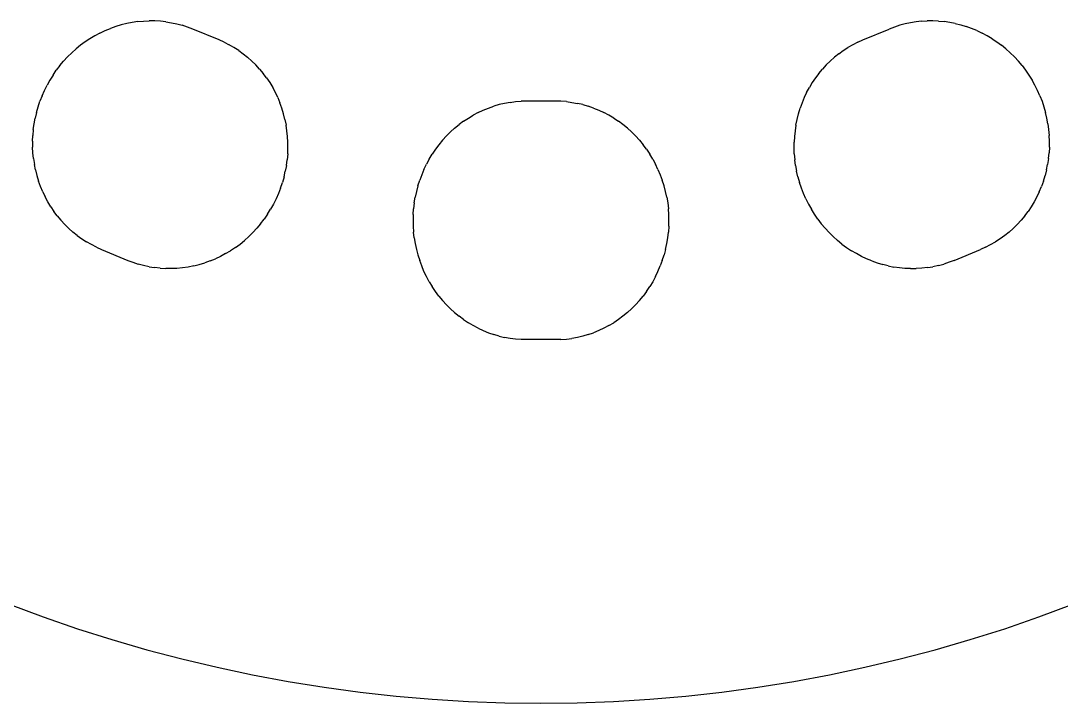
# Model space of a CAD drawing. Header units: millimetres. Extents: x 357 to 567, y 78 to 386.
# Drawn here: x 438.49 to 475.09, y 282.19 to 306.22 of the extents above; entities that cross this region are included whole.
import ezdxf

# ---------------------------------------------------------------- set-up
doc = ezdxf.new("R2010")
doc.units = ezdxf.units.MM
doc.header["$MEASUREMENT"] = 0
doc.layers.get('0').update_dxf_attribs({"linetype": 'CONTINUOUS'})

msp = doc.modelspace()

# ---------------------------------------------------------------- linework, layer by layer
at = {"color": 1}
for p, q in [((441.83, 306.015), (441.641, 305.947)), ((441.83, 306.015), (441.641, 305.947)), ((442.022, 306.073), (441.83, 306.015)), ((442.022, 306.073), (441.83, 306.015)), ((442.215, 306.121), (442.022, 306.073)), ((442.215, 306.121), (442.022, 306.073)), ((442.411, 306.16), (442.215, 306.121)), ((442.411, 306.16), (442.215, 306.121)), ((442.608, 306.188), (442.411, 306.16)), ((442.608, 306.188), (442.411, 306.16)), ((442.608, 306.188), (442.805, 306.207)), ((442.608, 306.188), (442.805, 306.207)), ((442.805, 306.207), (443.003, 306.215)), ((442.805, 306.207), (443.003, 306.215)), ((443.201, 306.214), (443.003, 306.215)), ((443.201, 306.214), (443.003, 306.215)), ((443.398, 306.202), (443.201, 306.214)), ((443.398, 306.202), (443.201, 306.214)), ((443.594, 306.18), (443.398, 306.202)), ((443.594, 306.18), (443.398, 306.202)), ((443.594, 306.18), (443.788, 306.149)), ((443.594, 306.18), (443.788, 306.149)), ((443.788, 306.149), (443.98, 306.107)), ((443.788, 306.149), (443.98, 306.107)), ((443.98, 306.107), (444.17, 306.056)), ((443.98, 306.107), (444.17, 306.056)), ((444.356, 305.995), (444.17, 306.056)), ((444.356, 305.995), (444.17, 306.056)), ((444.54, 305.925), (444.356, 305.995)), ((444.54, 305.925), (444.356, 305.995)), ((469.22, 305.995), (469.037, 305.925)), ((469.22, 305.995), (469.037, 305.925)), ((469.407, 306.056), (469.22, 305.995)), ((469.407, 306.056), (469.22, 305.995)), ((469.596, 306.107), (469.407, 306.056)), ((469.596, 306.107), (469.407, 306.056)), ((469.789, 306.149), (469.596, 306.107)), ((469.789, 306.149), (469.596, 306.107)), ((469.983, 306.18), (469.789, 306.149)), ((469.983, 306.18), (469.789, 306.149)), ((470.179, 306.202), (469.983, 306.18)), ((470.179, 306.202), (469.983, 306.18)), ((470.179, 306.202), (470.376, 306.214)), ((470.179, 306.202), (470.376, 306.214)), ((470.573, 306.215), (470.376, 306.214)), ((470.573, 306.215), (470.376, 306.214)), ((470.771, 306.207), (470.573, 306.215)), ((470.771, 306.207), (470.573, 306.215)), ((470.771, 306.207), (470.969, 306.188)), ((470.771, 306.207), (470.969, 306.188)), ((471.165, 306.16), (470.969, 306.188)), ((471.165, 306.16), (470.969, 306.188)), ((471.361, 306.121), (471.165, 306.16)), ((471.361, 306.121), (471.165, 306.16)), ((471.361, 306.121), (471.554, 306.073)), ((471.361, 306.121), (471.554, 306.073)), ((471.554, 306.073), (471.746, 306.015)), ((471.554, 306.073), (471.746, 306.015)), ((471.935, 305.947), (471.746, 306.015)), ((471.935, 305.947), (471.746, 306.015)), ((441.095, 305.689), (440.922, 305.585)), ((441.095, 305.689), (440.922, 305.585)), ((441.273, 305.784), (441.095, 305.689)), ((441.273, 305.784), (441.095, 305.689)), ((441.273, 305.784), (441.456, 305.871)), ((441.273, 305.784), (441.456, 305.871)), ((441.456, 305.871), (441.641, 305.947)), ((441.456, 305.871), (441.641, 305.947)), ((445.463, 305.542), (444.54, 305.925)), ((445.463, 305.542), (444.54, 305.925)), ((468.113, 305.542), (469.037, 305.925)), ((468.113, 305.542), (469.037, 305.925)), ((472.121, 305.871), (471.935, 305.947)), ((472.121, 305.871), (471.935, 305.947)), ((472.121, 305.871), (472.303, 305.784)), ((472.121, 305.871), (472.303, 305.784)), ((472.481, 305.689), (472.303, 305.784)), ((472.481, 305.689), (472.303, 305.784)), ((472.655, 305.585), (472.481, 305.689)), ((472.655, 305.585), (472.481, 305.689)), ((440.589, 305.352), (440.431, 305.223)), ((440.589, 305.352), (440.431, 305.223)), ((440.752, 305.473), (440.589, 305.352)), ((440.752, 305.473), (440.589, 305.352)), ((440.922, 305.585), (440.752, 305.473)), ((440.922, 305.585), (440.752, 305.473)), ((445.643, 305.462), (445.463, 305.542)), ((445.643, 305.462), (445.463, 305.542)), ((445.643, 305.462), (445.818, 305.373)), ((445.643, 305.462), (445.818, 305.373)), ((445.988, 305.275), (445.818, 305.373)), ((445.988, 305.275), (445.818, 305.373)), ((446.154, 305.169), (445.988, 305.275)), ((446.154, 305.169), (445.988, 305.275)), ((467.423, 305.169), (467.588, 305.275)), ((467.423, 305.169), (467.588, 305.275)), ((467.758, 305.373), (467.588, 305.275)), ((467.758, 305.373), (467.588, 305.275)), ((467.934, 305.462), (467.758, 305.373)), ((467.934, 305.462), (467.758, 305.373)), ((467.934, 305.462), (468.113, 305.542)), ((467.934, 305.462), (468.113, 305.542)), ((472.655, 305.585), (472.824, 305.473)), ((472.655, 305.585), (472.824, 305.473)), ((472.824, 305.473), (472.988, 305.352)), ((472.824, 305.473), (472.988, 305.352)), ((473.146, 305.223), (472.988, 305.352)), ((473.146, 305.223), (472.988, 305.352)), ((439.994, 304.793), (440.133, 304.943)), ((439.994, 304.793), (440.133, 304.943)), ((440.279, 305.087), (440.133, 304.943)), ((440.279, 305.087), (440.133, 304.943)), ((440.431, 305.223), (440.279, 305.087)), ((440.431, 305.223), (440.279, 305.087)), ((446.154, 305.169), (446.313, 305.054)), ((446.154, 305.169), (446.313, 305.054)), ((446.313, 305.054), (446.467, 304.931)), ((446.313, 305.054), (446.467, 304.931)), ((446.615, 304.799), (446.467, 304.931)), ((446.615, 304.799), (446.467, 304.931)), ((466.962, 304.799), (467.109, 304.931)), ((466.962, 304.799), (467.109, 304.931)), ((467.263, 305.054), (467.109, 304.931)), ((467.263, 305.054), (467.109, 304.931)), ((467.263, 305.054), (467.423, 305.169)), ((467.263, 305.054), (467.423, 305.169)), ((473.146, 305.223), (473.298, 305.087)), ((473.146, 305.223), (473.298, 305.087)), ((473.443, 304.943), (473.298, 305.087)), ((473.443, 304.943), (473.298, 305.087)), ((473.582, 304.793), (473.443, 304.943)), ((473.582, 304.793), (473.443, 304.943)), ((439.863, 304.636), (439.738, 304.472)), ((439.863, 304.636), (439.738, 304.472)), ((439.863, 304.636), (439.994, 304.793)), ((439.863, 304.636), (439.994, 304.793)), ((446.755, 304.661), (446.615, 304.799)), ((446.755, 304.661), (446.615, 304.799)), ((446.889, 304.515), (446.755, 304.661)), ((446.889, 304.515), (446.755, 304.661)), ((446.889, 304.515), (447.016, 304.362)), ((446.889, 304.515), (447.016, 304.362)), ((466.561, 304.362), (466.687, 304.515)), ((466.561, 304.362), (466.687, 304.515)), ((466.821, 304.661), (466.687, 304.515)), ((466.821, 304.661), (466.687, 304.515)), ((466.962, 304.799), (466.821, 304.661)), ((466.962, 304.799), (466.821, 304.661)), ((473.714, 304.636), (473.582, 304.793)), ((473.714, 304.636), (473.582, 304.793)), ((473.714, 304.636), (473.838, 304.472)), ((473.714, 304.636), (473.838, 304.472)), ((439.622, 304.303), (439.513, 304.128)), ((439.622, 304.303), (439.513, 304.128)), ((439.622, 304.303), (439.738, 304.472)), ((439.622, 304.303), (439.738, 304.472)), ((447.135, 304.203), (447.016, 304.362)), ((447.135, 304.203), (447.016, 304.362)), ((447.135, 304.203), (447.246, 304.038)), ((447.135, 304.203), (447.246, 304.038)), ((466.442, 304.203), (466.331, 304.038)), ((466.442, 304.203), (466.331, 304.038)), ((466.561, 304.362), (466.442, 304.203)), ((466.561, 304.362), (466.442, 304.203)), ((473.838, 304.472), (473.955, 304.303)), ((473.838, 304.472), (473.955, 304.303)), ((473.955, 304.303), (474.064, 304.128)), ((473.955, 304.303), (474.064, 304.128)), ((439.32, 303.764), (439.412, 303.948)), ((439.32, 303.764), (439.412, 303.948)), ((439.513, 304.128), (439.412, 303.948)), ((439.513, 304.128), (439.412, 303.948)), ((447.246, 304.038), (447.349, 303.866)), ((447.246, 304.038), (447.349, 303.866)), ((447.443, 303.69), (447.349, 303.866)), ((447.443, 303.69), (447.349, 303.866)), ((466.133, 303.69), (466.228, 303.866)), ((466.133, 303.69), (466.228, 303.866)), ((466.331, 304.038), (466.228, 303.866)), ((466.331, 304.038), (466.228, 303.866)), ((474.164, 303.948), (474.064, 304.128)), ((474.164, 303.948), (474.064, 304.128)), ((474.256, 303.764), (474.164, 303.948)), ((474.256, 303.764), (474.164, 303.948)), ((439.237, 303.575), (439.163, 303.383)), ((439.237, 303.575), (439.163, 303.383)), ((439.237, 303.575), (439.32, 303.764)), ((439.237, 303.575), (439.32, 303.764)), ((447.529, 303.509), (447.443, 303.69)), ((447.529, 303.509), (447.443, 303.69)), ((447.529, 303.509), (447.606, 303.323)), ((447.529, 303.509), (447.606, 303.323)), ((466.048, 303.509), (465.971, 303.323)), ((466.048, 303.509), (465.971, 303.323)), ((466.133, 303.69), (466.048, 303.509)), ((466.133, 303.69), (466.048, 303.509)), ((474.34, 303.575), (474.256, 303.764)), ((474.34, 303.575), (474.256, 303.764)), ((474.34, 303.575), (474.414, 303.383)), ((474.34, 303.575), (474.414, 303.383)), ((439.041, 302.989), (439.097, 303.187)), ((439.041, 302.989), (439.097, 303.187)), ((439.097, 303.187), (439.163, 303.383)), ((439.097, 303.187), (439.163, 303.383)), ((447.674, 303.133), (447.606, 303.323)), ((447.674, 303.133), (447.606, 303.323)), ((447.733, 302.94), (447.674, 303.133)), ((447.733, 302.94), (447.674, 303.133)), ((454.578, 302.986), (454.758, 303.069)), ((454.578, 302.986), (454.758, 303.069)), ((454.758, 303.069), (454.941, 303.143)), ((454.758, 303.069), (454.941, 303.143)), ((454.941, 303.143), (455.127, 303.208)), ((454.941, 303.143), (455.127, 303.208)), ((455.316, 303.263), (455.127, 303.208)), ((455.316, 303.263), (455.127, 303.208)), ((455.508, 303.308), (455.316, 303.263)), ((455.508, 303.308), (455.316, 303.263)), ((455.701, 303.343), (455.508, 303.308)), ((455.701, 303.343), (455.508, 303.308)), ((455.701, 303.343), (455.896, 303.369)), ((455.701, 303.343), (455.896, 303.369)), ((455.896, 303.369), (456.092, 303.384)), ((455.896, 303.369), (456.092, 303.384)), ((456.288, 303.389), (456.092, 303.384)), ((456.288, 303.389), (456.092, 303.384)), ((457.288, 303.389), (456.288, 303.389)), ((457.288, 303.389), (456.288, 303.389)), ((457.485, 303.384), (457.288, 303.389)), ((457.485, 303.384), (457.288, 303.389)), ((457.68, 303.369), (457.485, 303.384)), ((457.68, 303.369), (457.485, 303.384)), ((457.68, 303.369), (457.875, 303.343)), ((457.68, 303.369), (457.875, 303.343)), ((457.875, 303.343), (458.069, 303.308)), ((457.875, 303.343), (458.069, 303.308)), ((458.26, 303.263), (458.069, 303.308)), ((458.26, 303.263), (458.069, 303.308)), ((458.26, 303.263), (458.449, 303.208)), ((458.26, 303.263), (458.449, 303.208)), ((458.636, 303.143), (458.449, 303.208)), ((458.636, 303.143), (458.449, 303.208)), ((458.636, 303.143), (458.819, 303.069)), ((458.636, 303.143), (458.819, 303.069)), ((458.819, 303.069), (458.999, 302.986)), ((458.819, 303.069), (458.999, 302.986)), ((465.844, 302.94), (465.903, 303.133)), ((465.844, 302.94), (465.903, 303.133)), ((465.971, 303.323), (465.903, 303.133)), ((465.971, 303.323), (465.903, 303.133)), ((474.414, 303.383), (474.479, 303.187)), ((474.414, 303.383), (474.479, 303.187)), ((474.479, 303.187), (474.535, 302.989)), ((474.479, 303.187), (474.535, 302.989)), ((438.957, 302.586), (438.994, 302.789)), ((438.957, 302.586), (438.994, 302.789)), ((439.041, 302.989), (438.994, 302.789)), ((439.041, 302.989), (438.994, 302.789)), ((447.782, 302.744), (447.733, 302.94)), ((447.782, 302.744), (447.733, 302.94)), ((447.782, 302.744), (447.822, 302.545)), ((447.782, 302.744), (447.822, 302.545)), ((454.066, 302.681), (453.906, 302.562)), ((454.066, 302.681), (453.906, 302.562)), ((454.066, 302.681), (454.232, 302.791)), ((454.066, 302.681), (454.232, 302.791)), ((454.232, 302.791), (454.403, 302.893)), ((454.232, 302.791), (454.403, 302.893)), ((454.578, 302.986), (454.403, 302.893)), ((454.578, 302.986), (454.403, 302.893)), ((459.174, 302.893), (458.999, 302.986)), ((459.174, 302.893), (458.999, 302.986)), ((459.345, 302.791), (459.174, 302.893)), ((459.345, 302.791), (459.174, 302.893)), ((459.345, 302.791), (459.511, 302.681)), ((459.345, 302.791), (459.511, 302.681)), ((459.671, 302.562), (459.511, 302.681)), ((459.671, 302.562), (459.511, 302.681)), ((465.755, 302.545), (465.795, 302.744)), ((465.755, 302.545), (465.795, 302.744)), ((465.795, 302.744), (465.844, 302.94)), ((465.795, 302.744), (465.844, 302.94)), ((474.582, 302.789), (474.535, 302.989)), ((474.582, 302.789), (474.535, 302.989)), ((474.619, 302.586), (474.582, 302.789)), ((474.619, 302.586), (474.582, 302.789)), ((438.929, 302.383), (438.911, 302.178)), ((438.929, 302.383), (438.911, 302.178)), ((438.929, 302.383), (438.957, 302.586)), ((438.929, 302.383), (438.957, 302.586)), ((447.852, 302.344), (447.822, 302.545)), ((447.852, 302.344), (447.822, 302.545)), ((447.873, 302.141), (447.852, 302.344)), ((447.873, 302.141), (447.852, 302.344)), ((453.751, 302.435), (453.602, 302.301)), ((453.751, 302.435), (453.602, 302.301)), ((453.751, 302.435), (453.906, 302.562)), ((453.751, 302.435), (453.906, 302.562)), ((459.826, 302.435), (459.671, 302.562)), ((459.826, 302.435), (459.671, 302.562)), ((459.975, 302.301), (459.826, 302.435)), ((459.975, 302.301), (459.826, 302.435)), ((465.724, 302.344), (465.703, 302.141)), ((465.724, 302.344), (465.703, 302.141)), ((465.755, 302.545), (465.724, 302.344)), ((465.755, 302.545), (465.724, 302.344)), ((474.619, 302.586), (474.647, 302.383)), ((474.619, 302.586), (474.647, 302.383)), ((474.647, 302.383), (474.665, 302.178)), ((474.647, 302.383), (474.665, 302.178)), ((438.903, 301.974), (438.911, 302.178)), ((438.903, 301.974), (438.911, 302.178)), ((438.903, 301.974), (438.904, 301.769)), ((438.903, 301.974), (438.904, 301.769)), ((447.884, 301.937), (447.873, 302.141)), ((447.884, 301.937), (447.873, 302.141)), ((453.325, 302.009), (453.196, 301.853)), ((453.325, 302.009), (453.196, 301.853)), ((453.325, 302.009), (453.46, 302.159)), ((453.325, 302.009), (453.46, 302.159)), ((453.602, 302.301), (453.46, 302.159)), ((453.602, 302.301), (453.46, 302.159)), ((460.117, 302.159), (459.975, 302.301)), ((460.117, 302.159), (459.975, 302.301)), ((460.252, 302.009), (460.117, 302.159)), ((460.252, 302.009), (460.117, 302.159)), ((460.252, 302.009), (460.38, 301.853)), ((460.252, 302.009), (460.38, 301.853)), ((465.703, 302.141), (465.692, 301.937)), ((465.703, 302.141), (465.692, 301.937)), ((474.673, 301.974), (474.665, 302.178)), ((474.673, 301.974), (474.665, 302.178)), ((474.672, 301.769), (474.673, 301.974)), ((474.672, 301.769), (474.673, 301.974)), ((438.916, 301.565), (438.904, 301.769)), ((438.916, 301.565), (438.904, 301.769)), ((447.877, 301.528), (447.886, 301.732)), ((447.877, 301.528), (447.886, 301.732)), ((447.886, 301.732), (447.884, 301.937)), ((447.886, 301.732), (447.884, 301.937)), ((453.075, 301.691), (452.962, 301.522)), ((453.075, 301.691), (452.962, 301.522)), ((453.196, 301.853), (453.075, 301.691)), ((453.196, 301.853), (453.075, 301.691)), ((460.501, 301.691), (460.38, 301.853)), ((460.501, 301.691), (460.38, 301.853)), ((460.501, 301.691), (460.614, 301.522)), ((460.501, 301.691), (460.614, 301.522)), ((465.691, 301.732), (465.692, 301.937)), ((465.691, 301.732), (465.692, 301.937)), ((465.699, 301.528), (465.691, 301.732)), ((465.699, 301.528), (465.691, 301.732)), ((474.672, 301.769), (474.661, 301.565)), ((474.672, 301.769), (474.661, 301.565)), ((438.936, 301.362), (438.916, 301.565)), ((438.936, 301.362), (438.916, 301.565)), ((438.936, 301.362), (438.967, 301.161)), ((438.936, 301.362), (438.967, 301.161)), ((447.832, 301.12), (447.859, 301.323)), ((447.832, 301.12), (447.859, 301.323)), ((447.877, 301.528), (447.859, 301.323)), ((447.877, 301.528), (447.859, 301.323)), ((452.857, 301.348), (452.761, 301.169)), ((452.857, 301.348), (452.761, 301.169)), ((452.857, 301.348), (452.962, 301.522)), ((452.857, 301.348), (452.962, 301.522)), ((460.719, 301.348), (460.614, 301.522)), ((460.719, 301.348), (460.614, 301.522)), ((460.719, 301.348), (460.816, 301.169)), ((460.719, 301.348), (460.816, 301.169)), ((465.699, 301.528), (465.717, 301.323)), ((465.699, 301.528), (465.717, 301.323)), ((465.745, 301.12), (465.717, 301.323)), ((465.745, 301.12), (465.717, 301.323)), ((474.64, 301.362), (474.61, 301.161)), ((474.64, 301.362), (474.61, 301.161)), ((474.64, 301.362), (474.661, 301.565)), ((474.64, 301.362), (474.661, 301.565)), ((439.007, 300.962), (438.967, 301.161)), ((439.007, 300.962), (438.967, 301.161)), ((439.007, 300.962), (439.056, 300.766)), ((439.007, 300.962), (439.056, 300.766)), ((447.748, 300.717), (447.794, 300.917)), ((447.748, 300.717), (447.794, 300.917)), ((447.832, 301.12), (447.794, 300.917)), ((447.832, 301.12), (447.794, 300.917)), ((452.672, 300.985), (452.593, 300.796)), ((452.672, 300.985), (452.593, 300.796)), ((452.672, 300.985), (452.761, 301.169)), ((452.672, 300.985), (452.761, 301.169)), ((460.904, 300.985), (460.816, 301.169)), ((460.904, 300.985), (460.816, 301.169)), ((460.904, 300.985), (460.984, 300.796)), ((460.904, 300.985), (460.984, 300.796)), ((465.745, 301.12), (465.782, 300.917)), ((465.745, 301.12), (465.782, 300.917)), ((465.829, 300.717), (465.782, 300.917)), ((465.829, 300.717), (465.782, 300.917)), ((474.57, 300.962), (474.52, 300.766)), ((474.57, 300.962), (474.52, 300.766)), ((474.57, 300.962), (474.61, 301.161)), ((474.57, 300.962), (474.61, 301.161)), ((439.056, 300.766), (439.115, 300.573)), ((439.056, 300.766), (439.115, 300.573)), ((439.183, 300.383), (439.115, 300.573)), ((439.183, 300.383), (439.115, 300.573)), ((447.626, 300.323), (447.692, 300.519)), ((447.626, 300.323), (447.692, 300.519)), ((447.748, 300.717), (447.692, 300.519)), ((447.748, 300.717), (447.692, 300.519)), ((452.461, 300.408), (452.522, 300.604)), ((452.461, 300.408), (452.522, 300.604)), ((452.593, 300.796), (452.522, 300.604)), ((452.593, 300.796), (452.522, 300.604)), ((460.984, 300.796), (461.055, 300.604)), ((460.984, 300.796), (461.055, 300.604)), ((461.116, 300.408), (461.055, 300.604)), ((461.116, 300.408), (461.055, 300.604)), ((465.829, 300.717), (465.885, 300.519)), ((465.829, 300.717), (465.885, 300.519)), ((465.95, 300.323), (465.885, 300.519)), ((465.95, 300.323), (465.885, 300.519)), ((474.462, 300.573), (474.394, 300.383)), ((474.462, 300.573), (474.394, 300.383)), ((474.462, 300.573), (474.52, 300.766)), ((474.462, 300.573), (474.52, 300.766)), ((439.26, 300.197), (439.183, 300.383)), ((439.26, 300.197), (439.183, 300.383)), ((439.26, 300.197), (439.346, 300.016)), ((439.26, 300.197), (439.346, 300.016)), ((447.552, 300.131), (447.468, 299.942)), ((447.552, 300.131), (447.468, 299.942)), ((447.626, 300.323), (447.552, 300.131)), ((447.626, 300.323), (447.552, 300.131)), ((452.408, 300.209), (452.365, 300.008)), ((452.408, 300.209), (452.365, 300.008)), ((452.461, 300.408), (452.408, 300.209)), ((452.461, 300.408), (452.408, 300.209)), ((461.168, 300.209), (461.116, 300.408)), ((461.168, 300.209), (461.116, 300.408)), ((461.211, 300.008), (461.168, 300.209)), ((461.211, 300.008), (461.168, 300.209)), ((466.025, 300.131), (465.95, 300.323)), ((466.025, 300.131), (465.95, 300.323)), ((466.108, 299.942), (466.025, 300.131)), ((466.108, 299.942), (466.025, 300.131)), ((474.317, 300.197), (474.231, 300.016)), ((474.317, 300.197), (474.231, 300.016)), ((474.317, 300.197), (474.394, 300.383)), ((474.317, 300.197), (474.394, 300.383)), ((439.44, 299.84), (439.346, 300.016)), ((439.44, 299.84), (439.346, 300.016)), ((439.543, 299.668), (439.44, 299.84)), ((439.543, 299.668), (439.44, 299.84)), ((447.377, 299.758), (447.276, 299.578)), ((447.377, 299.758), (447.276, 299.578)), ((447.468, 299.942), (447.377, 299.758)), ((447.468, 299.942), (447.377, 299.758)), ((452.331, 299.805), (452.307, 299.6)), ((452.331, 299.805), (452.307, 299.6)), ((452.331, 299.805), (452.365, 300.008)), ((452.331, 299.805), (452.365, 300.008)), ((461.211, 300.008), (461.245, 299.805)), ((461.211, 300.008), (461.245, 299.805)), ((461.245, 299.805), (461.269, 299.6)), ((461.245, 299.805), (461.269, 299.6)), ((466.108, 299.942), (466.2, 299.758)), ((466.108, 299.942), (466.2, 299.758)), ((466.2, 299.758), (466.301, 299.578)), ((466.2, 299.758), (466.301, 299.578)), ((474.137, 299.84), (474.034, 299.668)), ((474.137, 299.84), (474.034, 299.668)), ((474.231, 300.016), (474.137, 299.84)), ((474.231, 300.016), (474.137, 299.84)), ((439.543, 299.668), (439.654, 299.503)), ((439.543, 299.668), (439.654, 299.503)), ((439.773, 299.344), (439.654, 299.503)), ((439.773, 299.344), (439.654, 299.503)), ((447.167, 299.403), (447.05, 299.234)), ((447.167, 299.403), (447.05, 299.234)), ((447.167, 299.403), (447.276, 299.578)), ((447.167, 299.403), (447.276, 299.578)), ((452.293, 299.395), (452.288, 299.189)), ((452.293, 299.395), (452.288, 299.189)), ((452.293, 299.395), (452.307, 299.6)), ((452.293, 299.395), (452.307, 299.6)), ((461.283, 299.395), (461.269, 299.6)), ((461.283, 299.395), (461.269, 299.6)), ((461.288, 299.189), (461.283, 299.395)), ((461.288, 299.189), (461.283, 299.395)), ((466.409, 299.403), (466.301, 299.578)), ((466.409, 299.403), (466.301, 299.578)), ((466.526, 299.234), (466.409, 299.403)), ((466.526, 299.234), (466.409, 299.403)), ((473.804, 299.344), (473.923, 299.503)), ((473.804, 299.344), (473.923, 299.503)), ((474.034, 299.668), (473.923, 299.503)), ((474.034, 299.668), (473.923, 299.503)), ((439.773, 299.344), (439.9, 299.191)), ((439.773, 299.344), (439.9, 299.191)), ((440.033, 299.045), (439.9, 299.191)), ((440.033, 299.045), (439.9, 299.191)), ((440.033, 299.045), (440.174, 298.907)), ((440.033, 299.045), (440.174, 298.907)), ((446.926, 299.07), (446.794, 298.913)), ((446.926, 299.07), (446.794, 298.913)), ((446.926, 299.07), (447.05, 299.234)), ((446.926, 299.07), (447.05, 299.234)), ((452.288, 299.189), (452.293, 298.983)), ((452.288, 299.189), (452.293, 298.983)), ((461.283, 298.983), (461.288, 299.189)), ((461.283, 298.983), (461.288, 299.189)), ((466.526, 299.234), (466.65, 299.07)), ((466.526, 299.234), (466.65, 299.07)), ((466.782, 298.913), (466.65, 299.07)), ((466.782, 298.913), (466.65, 299.07)), ((473.402, 298.907), (473.543, 299.045)), ((473.402, 298.907), (473.543, 299.045)), ((473.677, 299.191), (473.543, 299.045)), ((473.677, 299.191), (473.543, 299.045)), ((473.804, 299.344), (473.677, 299.191)), ((473.804, 299.344), (473.677, 299.191)), ((440.322, 298.775), (440.174, 298.907)), ((440.322, 298.775), (440.174, 298.907)), ((440.475, 298.652), (440.322, 298.775)), ((440.475, 298.652), (440.322, 298.775)), ((446.655, 298.763), (446.51, 298.619)), ((446.655, 298.763), (446.51, 298.619)), ((446.655, 298.763), (446.794, 298.913)), ((446.655, 298.763), (446.794, 298.913)), ((452.293, 298.983), (452.307, 298.777)), ((452.293, 298.983), (452.307, 298.777)), ((452.331, 298.573), (452.307, 298.777)), ((452.331, 298.573), (452.307, 298.777)), ((461.245, 298.573), (461.269, 298.777)), ((461.245, 298.573), (461.269, 298.777)), ((461.283, 298.983), (461.269, 298.777)), ((461.283, 298.983), (461.269, 298.777)), ((466.782, 298.913), (466.921, 298.763)), ((466.782, 298.913), (466.921, 298.763)), ((467.067, 298.619), (466.921, 298.763)), ((467.067, 298.619), (466.921, 298.763)), ((473.255, 298.775), (473.101, 298.652)), ((473.255, 298.775), (473.101, 298.652)), ((473.255, 298.775), (473.402, 298.907)), ((473.255, 298.775), (473.402, 298.907)), ((440.475, 298.652), (440.635, 298.537)), ((440.475, 298.652), (440.635, 298.537)), ((440.635, 298.537), (440.8, 298.431)), ((440.635, 298.537), (440.8, 298.431)), ((440.971, 298.333), (440.8, 298.431)), ((440.971, 298.333), (440.8, 298.431)), ((441.146, 298.244), (440.971, 298.333)), ((441.146, 298.244), (440.971, 298.333)), ((446.036, 298.233), (446.2, 298.354)), ((446.036, 298.233), (446.2, 298.354)), ((446.2, 298.354), (446.358, 298.483)), ((446.2, 298.354), (446.358, 298.483)), ((446.51, 298.619), (446.358, 298.483)), ((446.51, 298.619), (446.358, 298.483)), ((452.331, 298.573), (452.365, 298.369)), ((452.331, 298.573), (452.365, 298.369)), ((452.365, 298.369), (452.408, 298.168)), ((452.365, 298.369), (452.408, 298.168)), ((461.168, 298.168), (461.211, 298.369)), ((461.168, 298.168), (461.211, 298.369)), ((461.211, 298.369), (461.245, 298.573)), ((461.211, 298.369), (461.245, 298.573)), ((467.219, 298.483), (467.067, 298.619)), ((467.219, 298.483), (467.067, 298.619)), ((467.377, 298.354), (467.219, 298.483)), ((467.377, 298.354), (467.219, 298.483)), ((467.377, 298.354), (467.541, 298.233)), ((467.377, 298.354), (467.541, 298.233)), ((472.431, 298.244), (472.606, 298.333)), ((472.431, 298.244), (472.606, 298.333)), ((472.606, 298.333), (472.776, 298.431)), ((472.606, 298.333), (472.776, 298.431)), ((472.942, 298.537), (472.776, 298.431)), ((472.942, 298.537), (472.776, 298.431)), ((473.101, 298.652), (472.942, 298.537)), ((473.101, 298.652), (472.942, 298.537)), ((441.146, 298.244), (441.325, 298.164)), ((441.146, 298.244), (441.325, 298.164)), ((441.325, 298.164), (442.249, 297.781)), ((441.325, 298.164), (442.249, 297.781)), ((445.693, 298.017), (445.515, 297.922)), ((445.693, 298.017), (445.515, 297.922)), ((445.693, 298.017), (445.867, 298.121)), ((445.693, 298.017), (445.867, 298.121)), ((446.036, 298.233), (445.867, 298.121)), ((446.036, 298.233), (445.867, 298.121)), ((452.408, 298.168), (452.461, 297.97)), ((452.408, 298.168), (452.461, 297.97)), ((452.461, 297.97), (452.522, 297.774)), ((452.461, 297.97), (452.522, 297.774)), ((461.055, 297.774), (461.116, 297.97)), ((461.055, 297.774), (461.116, 297.97)), ((461.168, 298.168), (461.116, 297.97)), ((461.168, 298.168), (461.116, 297.97)), ((467.541, 298.233), (467.709, 298.121)), ((467.541, 298.233), (467.709, 298.121)), ((467.883, 298.017), (467.709, 298.121)), ((467.883, 298.017), (467.709, 298.121)), ((468.061, 297.922), (467.883, 298.017)), ((468.061, 297.922), (467.883, 298.017)), ((471.327, 297.781), (472.252, 298.164)), ((471.327, 297.781), (472.252, 298.164)), ((472.431, 298.244), (472.252, 298.164)), ((472.431, 298.244), (472.252, 298.164)), ((442.249, 297.781), (442.432, 297.711)), ((442.249, 297.781), (442.432, 297.711)), ((442.432, 297.711), (442.619, 297.65)), ((442.432, 297.711), (442.619, 297.65)), ((442.809, 297.599), (442.619, 297.65)), ((442.809, 297.599), (442.619, 297.65)), ((443.001, 297.557), (442.809, 297.599)), ((443.001, 297.557), (442.809, 297.599)), ((443.001, 297.557), (443.195, 297.526)), ((443.001, 297.557), (443.195, 297.526)), ((444.573, 297.585), (444.378, 297.546)), ((444.573, 297.585), (444.378, 297.546)), ((444.573, 297.585), (444.767, 297.633)), ((444.573, 297.585), (444.767, 297.633)), ((444.767, 297.633), (444.958, 297.691)), ((444.767, 297.633), (444.958, 297.691)), ((445.147, 297.759), (444.958, 297.691)), ((445.147, 297.759), (444.958, 297.691)), ((445.147, 297.759), (445.333, 297.835)), ((445.147, 297.759), (445.333, 297.835)), ((445.515, 297.922), (445.333, 297.835)), ((445.515, 297.922), (445.333, 297.835)), ((452.593, 297.582), (452.522, 297.774)), ((452.593, 297.582), (452.522, 297.774)), ((452.672, 297.393), (452.593, 297.582)), ((452.672, 297.393), (452.593, 297.582)), ((460.904, 297.393), (460.984, 297.582)), ((460.904, 297.393), (460.984, 297.582)), ((461.055, 297.774), (460.984, 297.582)), ((461.055, 297.774), (460.984, 297.582)), ((468.244, 297.835), (468.061, 297.922)), ((468.244, 297.835), (468.061, 297.922)), ((468.429, 297.759), (468.244, 297.835)), ((468.429, 297.759), (468.244, 297.835)), ((468.429, 297.759), (468.618, 297.691)), ((468.429, 297.759), (468.618, 297.691)), ((468.618, 297.691), (468.81, 297.633)), ((468.618, 297.691), (468.81, 297.633)), ((469.004, 297.585), (468.81, 297.633)), ((469.004, 297.585), (468.81, 297.633)), ((469.004, 297.585), (469.199, 297.546)), ((469.004, 297.585), (469.199, 297.546)), ((470.381, 297.526), (470.576, 297.557)), ((470.381, 297.526), (470.576, 297.557)), ((470.768, 297.599), (470.576, 297.557)), ((470.768, 297.599), (470.576, 297.557)), ((470.768, 297.599), (470.958, 297.65)), ((470.768, 297.599), (470.958, 297.65)), ((471.144, 297.711), (470.958, 297.65)), ((471.144, 297.711), (470.958, 297.65)), ((471.327, 297.781), (471.144, 297.711)), ((471.327, 297.781), (471.144, 297.711)), ((443.391, 297.504), (443.195, 297.526)), ((443.391, 297.504), (443.195, 297.526)), ((443.391, 297.504), (443.588, 297.492)), ((443.391, 297.504), (443.588, 297.492)), ((443.786, 297.491), (443.588, 297.492)), ((443.786, 297.491), (443.588, 297.492)), ((443.983, 297.499), (443.786, 297.491)), ((443.983, 297.499), (443.786, 297.491)), ((444.181, 297.518), (443.983, 297.499)), ((444.181, 297.518), (443.983, 297.499)), ((444.378, 297.546), (444.181, 297.518)), ((444.378, 297.546), (444.181, 297.518)), ((452.761, 297.209), (452.672, 297.393)), ((452.761, 297.209), (452.672, 297.393)), ((452.857, 297.03), (452.761, 297.209)), ((452.857, 297.03), (452.761, 297.209)), ((460.816, 297.209), (460.719, 297.03)), ((460.816, 297.209), (460.719, 297.03)), ((460.816, 297.209), (460.904, 297.393)), ((460.816, 297.209), (460.904, 297.393)), ((469.396, 297.518), (469.199, 297.546)), ((469.396, 297.518), (469.199, 297.546)), ((469.593, 297.499), (469.396, 297.518)), ((469.593, 297.499), (469.396, 297.518)), ((469.791, 297.491), (469.593, 297.499)), ((469.791, 297.491), (469.593, 297.499)), ((469.791, 297.491), (469.989, 297.492)), ((469.791, 297.491), (469.989, 297.492)), ((470.185, 297.504), (469.989, 297.492)), ((470.185, 297.504), (469.989, 297.492)), ((470.381, 297.526), (470.185, 297.504)), ((470.381, 297.526), (470.185, 297.504)), ((452.857, 297.03), (452.962, 296.855)), ((452.857, 297.03), (452.962, 296.855)), ((453.075, 296.687), (452.962, 296.855)), ((453.075, 296.687), (452.962, 296.855)), ((460.501, 296.687), (460.614, 296.855)), ((460.501, 296.687), (460.614, 296.855)), ((460.719, 297.03), (460.614, 296.855)), ((460.719, 297.03), (460.614, 296.855)), ((453.196, 296.524), (453.075, 296.687)), ((453.196, 296.524), (453.075, 296.687)), ((453.196, 296.524), (453.325, 296.368)), ((453.196, 296.524), (453.325, 296.368)), ((460.252, 296.368), (460.38, 296.524)), ((460.252, 296.368), (460.38, 296.524)), ((460.501, 296.687), (460.38, 296.524)), ((460.501, 296.687), (460.38, 296.524)), ((453.46, 296.219), (453.325, 296.368)), ((453.46, 296.219), (453.325, 296.368)), ((453.602, 296.077), (453.46, 296.219)), ((453.602, 296.077), (453.46, 296.219)), ((459.975, 296.077), (460.117, 296.219)), ((459.975, 296.077), (460.117, 296.219)), ((460.252, 296.368), (460.117, 296.219)), ((460.252, 296.368), (460.117, 296.219)), ((453.602, 296.077), (453.751, 295.942)), ((453.602, 296.077), (453.751, 295.942)), ((453.751, 295.942), (453.906, 295.815)), ((453.751, 295.942), (453.906, 295.815)), ((454.066, 295.697), (453.906, 295.815)), ((454.066, 295.697), (453.906, 295.815)), ((459.671, 295.815), (459.511, 295.697)), ((459.671, 295.815), (459.511, 295.697)), ((459.826, 295.942), (459.671, 295.815)), ((459.826, 295.942), (459.671, 295.815)), ((459.826, 295.942), (459.975, 296.077)), ((459.826, 295.942), (459.975, 296.077)), ((454.066, 295.697), (454.232, 295.586)), ((454.066, 295.697), (454.232, 295.586)), ((454.403, 295.485), (454.232, 295.586)), ((454.403, 295.485), (454.232, 295.586)), ((454.578, 295.392), (454.403, 295.485)), ((454.578, 295.392), (454.403, 295.485)), ((454.578, 295.392), (454.758, 295.308)), ((454.578, 295.392), (454.758, 295.308)), ((458.999, 295.392), (458.819, 295.308)), ((458.999, 295.392), (458.819, 295.308)), ((459.174, 295.485), (458.999, 295.392)), ((459.174, 295.485), (458.999, 295.392)), ((459.174, 295.485), (459.345, 295.586)), ((459.174, 295.485), (459.345, 295.586)), ((459.511, 295.697), (459.345, 295.586)), ((459.511, 295.697), (459.345, 295.586)), ((454.758, 295.308), (454.941, 295.234)), ((454.758, 295.308), (454.941, 295.234)), ((454.941, 295.234), (455.127, 295.17)), ((454.941, 295.234), (455.127, 295.17)), ((455.316, 295.115), (455.127, 295.17)), ((455.316, 295.115), (455.127, 295.17)), ((455.316, 295.115), (455.508, 295.069)), ((455.316, 295.115), (455.508, 295.069)), ((455.701, 295.034), (455.508, 295.069)), ((455.701, 295.034), (455.508, 295.069)), ((455.896, 295.009), (455.701, 295.034)), ((455.896, 295.009), (455.701, 295.034)), ((456.092, 294.994), (455.896, 295.009)), ((456.092, 294.994), (455.896, 295.009)), ((456.288, 294.989), (456.092, 294.994)), ((456.288, 294.989), (456.092, 294.994)), ((457.485, 294.994), (457.288, 294.989)), ((457.485, 294.994), (457.288, 294.989)), ((457.485, 294.994), (457.68, 295.009)), ((457.485, 294.994), (457.68, 295.009)), ((457.68, 295.009), (457.875, 295.034)), ((457.68, 295.009), (457.875, 295.034)), ((458.069, 295.069), (457.875, 295.034)), ((458.069, 295.069), (457.875, 295.034)), ((458.26, 295.115), (458.069, 295.069)), ((458.26, 295.115), (458.069, 295.069)), ((458.449, 295.17), (458.26, 295.115)), ((458.449, 295.17), (458.26, 295.115)), ((458.449, 295.17), (458.636, 295.234)), ((458.449, 295.17), (458.636, 295.234)), ((458.819, 295.308), (458.636, 295.234)), ((458.819, 295.308), (458.636, 295.234)), ((457.288, 294.989), (456.288, 294.989)), ((457.288, 294.989), (456.288, 294.989)), ((438.074, 285.673), (439.27, 285.228)), ((438.074, 285.673), (439.27, 285.228)), ((474.307, 285.228), (475.503, 285.673)), ((474.307, 285.228), (475.503, 285.673)), ((439.27, 285.228), (440.477, 284.813)), ((439.27, 285.228), (440.477, 284.813)), ((473.1, 284.813), (474.307, 285.228)), ((473.1, 284.813), (474.307, 285.228)), ((440.477, 284.813), (441.693, 284.428)), ((440.477, 284.813), (441.693, 284.428)), ((471.883, 284.428), (473.1, 284.813)), ((471.883, 284.428), (473.1, 284.813)), ((441.693, 284.428), (442.919, 284.072)), ((441.693, 284.428), (442.919, 284.072)), ((470.657, 284.072), (471.883, 284.428)), ((470.657, 284.072), (471.883, 284.428)), ((442.919, 284.072), (444.153, 283.747)), ((442.919, 284.072), (444.153, 283.747)), ((469.423, 283.747), (470.657, 284.072)), ((469.423, 283.747), (470.657, 284.072)), ((444.153, 283.747), (445.395, 283.452)), ((444.153, 283.747), (445.395, 283.452)), ((468.181, 283.452), (469.423, 283.747)), ((468.181, 283.452), (469.423, 283.747)), ((445.395, 283.452), (446.644, 283.188)), ((445.395, 283.452), (446.644, 283.188)), ((466.933, 283.188), (468.181, 283.452)), ((466.933, 283.188), (468.181, 283.452)), ((446.644, 283.188), (447.898, 282.954)), ((446.644, 283.188), (447.898, 282.954)), ((447.898, 282.954), (449.158, 282.752)), ((447.898, 282.954), (449.158, 282.752)), ((464.418, 282.752), (465.678, 282.954)), ((464.418, 282.752), (465.678, 282.954)), ((465.678, 282.954), (466.933, 283.188)), ((465.678, 282.954), (466.933, 283.188)), ((449.158, 282.752), (450.423, 282.58)), ((449.158, 282.752), (450.423, 282.58)), ((450.423, 282.58), (451.692, 282.439)), ((450.423, 282.58), (451.692, 282.439)), ((461.885, 282.439), (463.154, 282.58)), ((461.885, 282.439), (463.154, 282.58)), ((463.154, 282.58), (464.418, 282.752)), ((463.154, 282.58), (464.418, 282.752)), ((451.692, 282.439), (452.963, 282.33)), ((451.692, 282.439), (452.963, 282.33)), ((452.963, 282.33), (454.237, 282.251)), ((452.963, 282.33), (454.237, 282.251)), ((454.237, 282.251), (455.512, 282.204)), ((454.237, 282.251), (455.512, 282.204)), ((455.512, 282.204), (456.788, 282.189)), ((455.512, 282.204), (456.788, 282.189)), ((456.788, 282.189), (458.064, 282.204)), ((456.788, 282.189), (458.064, 282.204)), ((458.064, 282.204), (459.34, 282.251)), ((458.064, 282.204), (459.34, 282.251)), ((459.34, 282.251), (460.614, 282.33)), ((459.34, 282.251), (460.614, 282.33)), ((460.614, 282.33), (461.885, 282.439)), ((460.614, 282.33), (461.885, 282.439))]:
    msp.add_line(p, q, dxfattribs=at)

doc.saveas('drawing.dxf')
